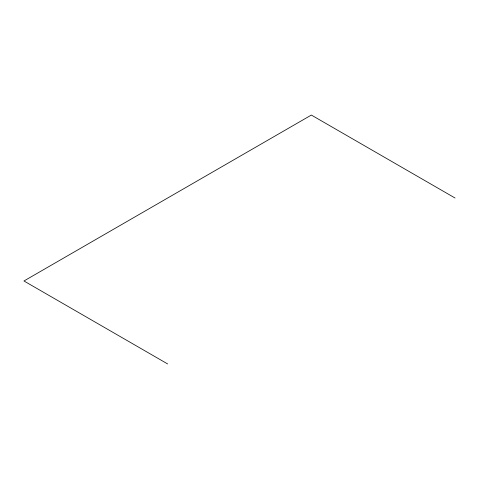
<?xml version="1.0" encoding="UTF-8"?>
<svg xmlns="http://www.w3.org/2000/svg" width="479" height="479" viewBox="0 0 479 479"><rect width="100%" height="100%" fill="white"/><g stroke="black" fill="none" stroke-linecap="round" stroke-linejoin="round"><path stroke-width="0.72" d="M455.05 198.019L311.35 115.056L23.95 280.981L167.65 363.944"/></g></svg>
